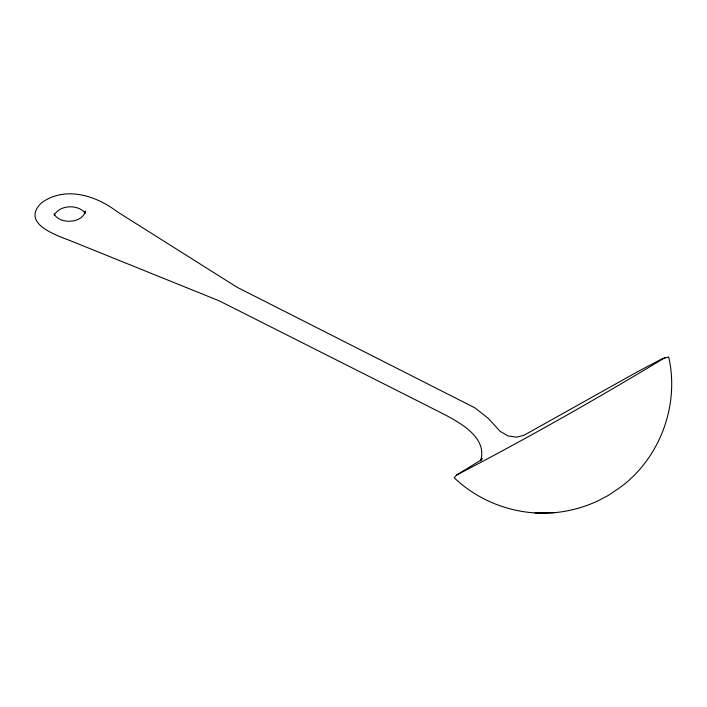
<?xml version="1.0" encoding="UTF-8"?>
<svg xmlns="http://www.w3.org/2000/svg" width="707" height="707" viewBox="0 0 707 707"><rect width="100%" height="100%" fill="white"/><g stroke="black" fill="none" stroke-linecap="round" stroke-linejoin="round"><path stroke-width="1.06" d="M54.165 215.396C59.282 204.862 77.805 204.067 84.999 212.807M456.66 474.998L454.194 477.782C480.592 502.986 517.957 515.986 554.297 512.672L554.509 512.672C569.586 511.267 584.389 507.228 598.087 500.786L608.55 495.298L621.232 486.637C660.311 457.288 679.586 404.607 668.689 356.964L662.318 358.661L636.795 372.156L523.958 435.291L516.578 437.182L507.918 435.892L500.088 431.323L488.457 418.517L474.848 407.806L237.128 287.289L116.814 211.481C95.719 195.273 64.752 185.791 41.359 202.944C20.574 223.668 56.374 235.245 71.195 241.043L219.223 300.846L428.813 406.543C447.354 416.503 489.491 432.914 480.548 460.884L482.201 458.604L480.159 460.575L456.66 474.998C527.307 438.358 596.841 398.792 665.031 357.636M554.509 512.672L534.907 512.928M53.997 213.744C59.344 224.711 82.719 223.536 85.308 211.119L85.414 213.205"/></g></svg>
